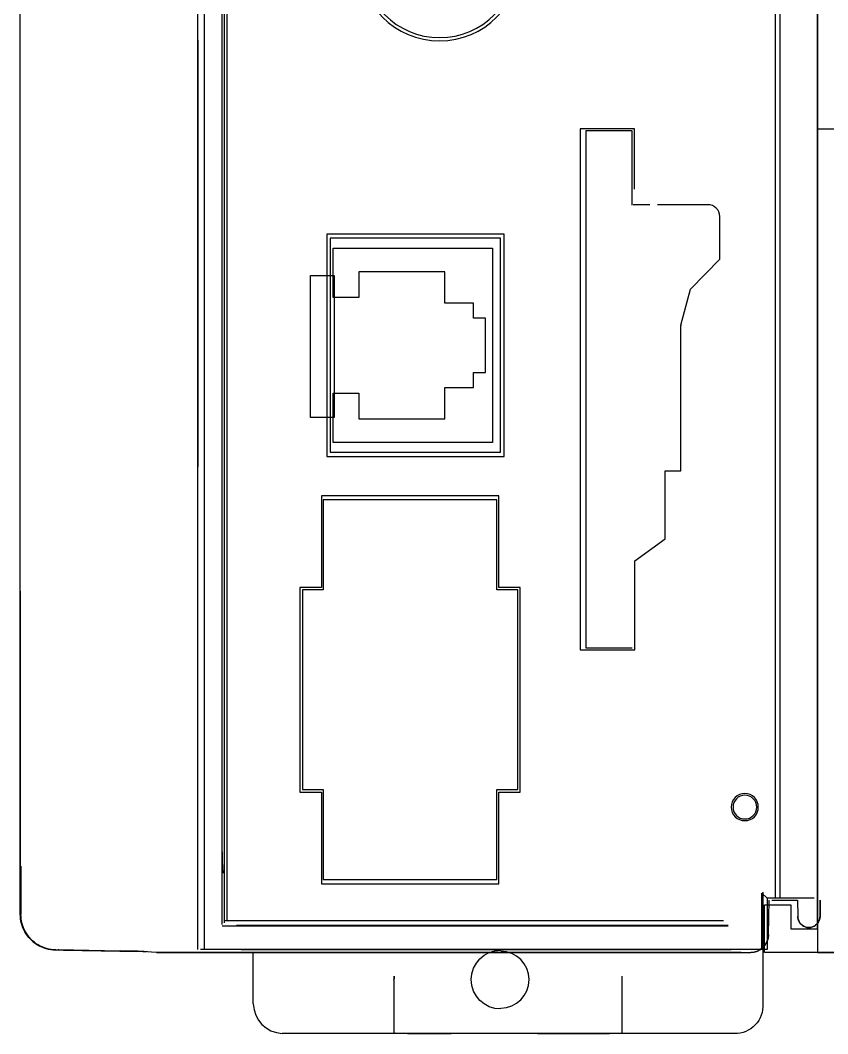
# Paper-space layout 'Sample Network Drawing - A1 Sheet' of a CAD drawing. Extents: x 49 to 806, y 22 to 564.
# Drawn here: x 708.49 to 715.3, y 218.74 to 227.29 of the extents above; entities that cross this region are included whole.
import ezdxf

# ---------------------------------------------------------------- set-up
doc = ezdxf.new("R2010")
doc.units = 0
doc.layers.add('N-EQPM', color=4, linetype='Continuous', lineweight=25)

psp = doc.layouts.new('Sample Network Drawing - A1 Sheet')

# ---------------------------------------------------------------- linework, layer by layer
at = {"layer": 'N-EQPM'}
for p, q in [((715.215, 231.222), (715.215, 219.422)), ((715.215, 231.222), (715.215, 219.422)), ((715.215, 226.922), (715.215, 231.022)), ((715.215, 226.922), (715.215, 231.022)), ((714.8565, 230.782, 27.0586), (714.8565, 219.8792, 33.1186)), ((714.895, 230.7833, 35.7086), (714.895, 219.8792, 33.1186)), ((714.8994, 220.122, 35.7586), (714.8994, 230.7833, 35.7586)), ((710.2312, 219.6883, 35.7486), (710.2312, 230.5798, 27.5697)), ((710.21, 219.7495, 35.7086), (710.21, 230.4995, 35.7086)), ((710.04, 219.447, 33.1186), (710.04, 228.8892, 35.6112)), ((710.1899, 220.3718, 35.7586), (710.1899, 228.8885, 35.7586)), ((710.1899, 220.3718, 35.7586), (710.1899, 228.8885, 35.7586)), ((710.2056, 228.8885, 35.7586), (710.2056, 219.7495, 35.7586)), ((715.215, 226.922), (715.215, 226.922)), ((715.215, 223.422), (715.215, 226.922)), ((713.2106, 226.3761, 35.7486), (713.2106, 221.9768, 35.7486)), ((713.6678, 226.3761, 35.7486), (713.2106, 226.3761, 35.7486)), ((713.2594, 226.357, 35.7086), (713.2594, 221.9921, 35.7086)), ((713.6487, 226.357, 35.7086), (713.2594, 226.357, 35.7086)), ((713.6487, 225.7316, 35.7086), (713.6487, 226.357, 35.7086)), ((713.6678, 225.8656, 35.7486), (713.6678, 226.3761, 35.7486)), ((713.7994, 225.7345, 35.7086), (713.6586, 225.7345, 35.7086)), ((714.289, 225.7345, 35.7086), (713.862, 225.7345, 35.7086)), ((714.389, 225.2752, 35.7086), (714.389, 225.6345, 35.7086)), ((712.5705, 225.4871, 35.7486), (711.0719, 225.4871, 35.7486)), ((711.0719, 225.4871, 35.7486), (711.0719, 223.6075, 35.7486)), ((712.5705, 223.6075, 35.7486), (712.5705, 225.4871, 35.7486)), ((711.1019, 225.4507, 35.7086), (711.1019, 223.6444, 35.7086)), ((712.5382, 225.4507, 35.7086), (711.1019, 225.4507, 35.7086)), ((712.5382, 223.6444, 35.7086), (712.5382, 225.4507, 35.7086)), ((711.1253, 225.3665, 35.7446), (712.4715, 225.3665, 35.7446)), ((711.1253, 224.9512, 35.7446), (711.1253, 225.3665, 35.7446)), ((712.4715, 225.3665, 35.7446), (712.4715, 223.7282, 35.7446)), ((714.1405, 225.0203, 35.7086), (714.389, 225.2752, 35.7086)), ((712.0676, 225.1671, 35.7446), (711.3437, 225.1671, 35.7446)), ((711.3437, 225.1671, 35.7446), (711.3437, 224.9512, 35.7446)), ((712.0676, 224.9029, 35.7446), (712.0676, 225.1671, 35.7446)), ((714.06, 224.7183, 35.7086), (714.1405, 225.0203, 35.7086)), ((711.3437, 224.9512, 35.7446), (711.1253, 224.9512, 35.7446)), ((712.3089, 224.9029, 35.7446), (712.0676, 224.9029, 35.7446)), ((712.3089, 224.7759, 35.7446), (712.3089, 224.9029, 35.7446)), ((712.4105, 224.7759, 35.7446), (712.3089, 224.7759, 35.7446)), ((712.4105, 224.3187, 35.7446), (712.4105, 224.7759, 35.7446)), ((714.059, 223.4875, 35.7086), (714.059, 224.7106, 35.7086)), ((712.3089, 224.1917, 35.7446), (712.3089, 224.3187, 35.7446)), ((712.3089, 224.3187, 35.7446), (712.4105, 224.3187, 35.7446)), ((712.0676, 224.1917, 35.7446), (712.3089, 224.1917, 35.7446)), ((712.0676, 223.9276, 35.7446), (712.0676, 224.1917, 35.7446)), ((711.1253, 224.1435, 35.7446), (711.3437, 224.1435, 35.7446)), ((711.1253, 223.7282, 35.7446), (711.1253, 224.1435, 35.7446)), ((711.3437, 224.1435, 35.7446), (711.3437, 223.9276, 35.7446)), ((711.3437, 223.9276, 35.7446), (712.0676, 223.9276, 35.7446)), ((712.4715, 223.7282, 35.7446), (711.1253, 223.7282, 35.7446)), ((711.0719, 223.6075, 35.7486), (712.5705, 223.6075, 35.7486)), ((711.1019, 223.6444, 35.7086), (712.5382, 223.6444, 35.7086)), ((713.929, 222.9145, 35.7086), (713.929, 223.4875, 35.7086)), ((713.929, 223.4875, 35.7086), (714.059, 223.4875, 35.7086)), ((715.215, 223.422), (715.215, 223.422)), ((715.215, 219.622), (715.215, 223.422)), ((712.5248, 223.2773, 35.7486), (711.0262, 223.2773, 35.7486)), ((711.0262, 223.2773, 35.7486), (711.0262, 222.5026, 35.7486)), ((712.5248, 222.5026, 35.7486), (712.5248, 223.2773, 35.7486)), ((712.5082, 223.2427, 35.7086), (711.0419, 223.2427, 35.7086)), ((711.0419, 223.2427, 35.7086), (711.0419, 222.4827, 35.7086)), ((712.5082, 222.4827, 35.7086), (712.5082, 223.2427, 35.7086)), ((713.6729, 222.7287, 35.7486), (713.929, 222.9145, 35.7086)), ((713.6729, 221.9768, 35.7486), (713.6729, 222.7287, 35.7486)), ((711.0262, 222.5026, 35.7486), (710.8459, 222.5026, 35.7486)), ((710.8459, 222.5026, 35.7486), (710.8459, 220.7754, 35.7486)), ((711.0419, 222.4827, 35.7086), (710.8669, 222.4827, 35.7086)), ((710.8669, 222.4827, 35.7086), (710.8669, 220.7964, 35.7086)), ((712.6832, 222.4827, 35.7086), (712.5082, 222.4827, 35.7086)), ((712.7052, 222.5026, 35.7486), (712.5248, 222.5026, 35.7486)), ((712.6832, 220.7964, 35.7086), (712.6832, 222.4827, 35.7086)), ((712.7052, 220.7754, 35.7486), (712.7052, 222.5026, 35.7486)), ((708.485, 222.472, 29.6586), (708.485, 220.1501, 29.6586)), ((713.2106, 221.9768, 35.7486), (713.6729, 221.9768, 35.7486)), ((713.2594, 221.9921, 35.7086), (713.6487, 221.9921, 35.7086)), ((710.8459, 220.7754, 35.7486), (711.0262, 220.7754, 35.7486)), ((710.8669, 220.7964, 35.7086), (711.0419, 220.7964, 35.7086)), ((711.0262, 220.7754, 35.7486), (711.0262, 220.0007, 35.7486)), ((711.0419, 220.7964, 35.7086), (711.0419, 220.0364, 35.7086)), ((712.5082, 220.7964, 35.7086), (712.6832, 220.7964, 35.7086)), ((712.5082, 220.0364, 35.7086), (712.5082, 220.7964, 35.7086)), ((712.5248, 220.7754, 35.7486), (712.7052, 220.7754, 35.7486)), ((712.5248, 220.0007, 35.7486), (712.5248, 220.7754, 35.7486)), ((710.1985, 220.0919, 35.7586), (710.1922, 220.1883, 35.7586)), ((708.488, 219.743, 29.9733), (708.488, 220.1499, 29.9733)), ((708.4894, 220.1497, 30.0352), (708.4894, 219.7429, 30.0352)), ((711.0262, 220.0007, 35.7486), (712.5248, 220.0007, 35.7486)), ((711.0419, 220.0364, 35.7086), (712.5082, 220.0364, 35.7086)), ((714.7443, 219.447, 35.6112), (714.7443, 219.9227, 35.6112)), ((708.485, 219.743, 29.4345), (708.485, 219.743, 29.3728)), ((708.485, 219.743, 28.8345), (708.485, 219.743, 28.7728)), ((708.485, 219.743, 28.2345), (708.485, 219.743, 28.1436)), ((714.765, 219.822), (714.99, 219.822)), ((714.765, 219.822), (714.765, 219.822)), ((714.765, 219.822), (714.99, 219.822)), ((714.765, 219.422), (714.765, 219.822)), ((714.765, 219.822), (714.765, 219.822)), ((714.765, 219.422), (714.765, 219.822)), ((714.765, 219.822), (714.99, 219.822)), ((714.765, 219.422), (714.765, 219.822)), ((714.99, 219.822), (714.99, 219.822)), ((714.99, 219.822), (714.99, 219.622)), ((714.99, 219.822), (714.99, 219.822)), ((714.99, 219.822), (714.99, 219.622)), ((714.99, 219.822), (714.99, 219.622)), ((714.4197, 219.6883, 35.7486), (710.205, 219.6883, 27.5186)), ((715.0464, 219.7247, 27.0586), (715.0464, 219.7247, 33.1086)), ((715.235, 219.7263, 33.1086), (715.235, 219.7263, 27.1586)), ((710.1889, 219.6451, 27.0586), (714.46, 219.6451, 35.7586)), ((714.46, 219.6495, 35.7086), (710.31, 219.6495, 35.7086)), ((714.7999, 219.5694, 33.1086), (714.7999, 219.5694, 27.5186)), ((714.99, 219.622), (714.99, 219.622)), ((714.99, 219.622), (715.215, 219.622)), ((714.99, 219.622), (714.99, 219.622)), ((714.99, 219.622), (715.215, 219.622)), ((714.99, 219.622), (715.215, 219.622)), ((715.215, 219.622), (715.215, 219.622)), ((715.215, 219.622), (715.215, 219.422)), ((715.215, 219.622), (715.215, 219.622)), ((715.215, 219.622), (715.215, 219.422)), ((708.7798, 219.4431, 29.4391), (708.7798, 219.4431, 29.3681)), ((708.7798, 219.4431, 28.8391), (708.7798, 219.4431, 28.7681)), ((708.7798, 219.4431, 28.2391), (708.7798, 219.4431, 28.1436)), ((710.452, 218.987, 27.5086), (710.452, 219.422, 27.0586)), ((713.53, 219.422, 27.7636), (712.9283, 219.422, 27.7636)), ((714.765, 219.422), (714.765, 219.422)), ((715.865, 219.422), (714.765, 219.422)), ((714.765, 219.422), (714.765, 219.422)), ((715.215, 219.422), (714.765, 219.422)), ((715.215, 219.422), (714.765, 219.422)), ((715.215, 219.422), (721.765, 219.422)), ((715.215, 219.422), (715.215, 219.422)), ((715.215, 219.422), (715.215, 219.422)), ((715.215, 219.422), (721.765, 219.422)), ((711.642, 218.7425, 27.5086), (711.642, 219.222, 27.5086)), ((713.562, 219.222, 27.5086), (713.562, 218.739, 27.5086)), ((711.7522, 218.737, 27.5186), (712.1207, 218.737, 27.5186)), ((712.8493, 218.737, 27.5186), (713.4578, 218.737, 27.5186))]:
    psp.add_line(p, q, dxfattribs=at)
at = {"layer": 'N-EQPM', "extrusion": (-0.087156, 0, -0.996195)}
for p, q in [((708.485, 223.4405, 27.0761), (708.485, 228.872, 27.0761)), ((708.485, 220.0975, 27.0761), (708.485, 223.4405, 27.0761))]:
    psp.add_line(p, q, dxfattribs=at)
at = {"layer": 'N-EQPM', "extrusion": (-1, 0, 0)}
for p, q in [((708.485, 223.4405, 27.0761), (708.485, 228.872, 27.0761)), ((708.485, 220.0975, 27.0761), (708.485, 223.4405, 27.0761)), ((708.485, 222.472, 29.6586), (708.485, 220.1501, 29.6586)), ((708.485, 220.1501, 29.6586), (708.485, 220.1501, 29.4345)), ((708.485, 220.1501, 29.4345), (708.485, 219.743, 29.4345)), ((708.485, 219.743, 29.3728), (708.485, 220.1501, 29.3728)), ((708.485, 220.1501, 29.3728), (708.485, 220.1501, 28.8345)), ((708.485, 220.1501, 28.8345), (708.485, 219.743, 28.8345)), ((708.485, 219.743, 28.7728), (708.485, 220.1501, 28.7728)), ((708.485, 220.1501, 28.2345), (708.485, 219.743, 28.2345)), ((708.485, 220.1501, 28.7728), (708.485, 220.1501, 28.2345)), ((708.485, 219.743, 29.4345), (708.485, 219.743, 29.3728)), ((708.485, 219.743, 28.8345), (708.485, 219.743, 28.7728)), ((708.485, 219.743, 28.2345), (708.485, 219.743, 28.1436))]:
    psp.add_line(p, q, dxfattribs=at)
at = {"layer": 'N-EQPM', "extrusion": (-0.017452, 0, 0.999848)}
psp.add_line((709.985, 219.447, 33.1186), (709.985, 228.872, 35.7586), dxfattribs=at)
at = {"layer": 'N-EQPM', "extrusion": (1, 0, 0)}
for p, q in [((715.215, 227.222, 34.3886), (715.215, 221.892, 34.3886)), ((715.215, 221.692, 28.0151), (715.215, 227.222, 28.0151)), ((715.215, 223.4521, 27.6186), (715.215, 227.1919, 27.6186)), ((715.215, 219.862, 27.1586), (715.215, 223.333, 27.1586)), ((715.215, 219.862, 33.1086), (715.215, 221.0432, 33.1086)), ((715.235, 219.7263, 33.1086), (715.235, 219.862, 33.1086)), ((715.235, 219.862, 27.1586), (715.235, 219.7263, 27.1586)), ((715.235, 219.7263, 33.1086), (715.235, 219.7263, 27.1586))]:
    psp.add_line(p, q, dxfattribs=at)
at = {"layer": 'N-EQPM', "extrusion": (0.819232, 0, -0.573462)}
for p, q in [((715.215, 223.4521, 27.6186), (715.215, 227.1919, 27.6186)), ((715.215, 219.862, 27.1586), (715.215, 223.333, 27.1586))]:
    psp.add_line(p, q, dxfattribs=at)
at = {"layer": 'N-EQPM', "extrusion": (0.017452, 0, -0.999848)}
for p, q in [((709.985, 227.1227, 27.5643), (709.985, 223.5213, 27.5643)), ((709.985, 222.922, 27.0813), (709.985, 223.222, 27.0813))]:
    psp.add_line(p, q, dxfattribs=at)
at = {"layer": 'N-EQPM', "extrusion": (0, 0, -1)}
for p, q in [((710.935, 225.1374, 27.5186), (711.135, 225.1374, 27.5186)), ((710.935, 223.9374, 27.5186), (710.935, 225.1374, 27.5186)), ((711.135, 225.1374, 27.5186), (711.135, 223.9374, 27.5186)), ((711.135, 223.9374, 27.5186), (710.935, 223.9374, 27.5186)), ((710.1889, 219.6559, 27.0586), (710.1889, 220.9081, 27.0586)), ((710.205, 220.892, 27.5186), (710.205, 219.672, 27.5186)), ((714.7999, 219.5694, 27.5186), (714.805, 219.862, 27.5186)), ((714.8291, 219.862, 27.0586), (715.044, 219.862, 27.0586)), ((715.044, 219.862, 27.0586), (715.0464, 219.7247, 27.0586)), ((710.3809, 219.422, 27.0586), (709.635, 219.422, 27.0586)), ((711.68, 219.422, 27.5186), (710.405, 219.422, 27.5186)), ((713.53, 219.422, 27.5186), (714.6499, 219.422, 27.5186)), ((714.5125, 218.737, 27.1086), (711.6556, 218.7364, 27.0754))]:
    psp.add_line(p, q, dxfattribs=at)
at = {"layer": 'N-EQPM', "extrusion": (0.999848, 0, 0.017452)}
for p, q in [((714.7443, 219.447, 35.6112), (714.7443, 219.9227, 35.6112)), ((714.7443, 219.9227, 35.6112), (714.7879, 219.8792, 33.1186)), ((714.7879, 219.8792, 33.1186), (714.7879, 219.447, 33.1186)), ((714.7879, 219.447, 33.1186), (714.7443, 219.447, 35.6112))]:
    psp.add_line(p, q, dxfattribs=at)
at = {"layer": 'N-EQPM', "extrusion": (0, -0.999848, 0.017452)}
for p, q in [((714.7443, 219.9227, 35.6112), (714.7879, 219.8792, 33.1186)), ((715.185, 219.8792, 33.1186), (714.7879, 219.8792, 33.1186)), ((711.655, 218.737, 27.1086), (710.695, 218.737, 27.1086)), ((711.648, 218.744, 27.5086), (711.655, 218.737, 27.1086))]:
    psp.add_line(p, q, dxfattribs=at)
at = {"layer": 'N-EQPM', "extrusion": (0.999657, 0, 0.026177)}
psp.add_line((714.752, 219.9304, 27.5086), (714.752, 218.987, 27.5086), dxfattribs=at)
at = {"layer": 'N-EQPM', "extrusion": (-0.017452, -0.999848, 0)}
for p, q in [((708.7798, 219.4431, 28.2391), (708.7798, 219.4431, 28.1436)), ((708.7798, 219.4431, 28.2391), (709.3261, 219.4335, 28.2486)), ((709.3261, 219.4335, 28.7586), (708.7798, 219.4431, 28.7681)), ((708.7798, 219.4431, 28.8391), (708.7798, 219.4431, 28.7681)), ((708.7798, 219.4431, 28.8391), (709.3261, 219.4335, 28.8486)), ((709.3261, 219.4335, 29.3586), (708.7798, 219.4431, 29.3681)), ((708.7798, 219.4431, 29.4391), (708.7798, 219.4431, 29.3681)), ((708.7798, 219.4431, 29.4391), (709.3261, 219.4335, 29.4486)), ((709.3261, 219.4335, 29.9586), (708.7828, 219.443, 29.9681)), ((708.7843, 219.443, 30.0392), (709.3261, 219.4335, 30.0486)), ((709.3261, 219.4335, 30.5586), (708.8056, 219.4426, 30.5677)), ((708.8098, 219.4425, 30.6396), (709.3261, 219.4335, 30.6486)), ((708.8508, 219.4418, 31.1669), (709.3261, 219.4335, 31.1586)), ((708.8579, 219.4417, 31.2404), (709.3261, 219.4335, 31.2486)), ((709.3261, 219.4335, 31.7586), (708.9187, 219.4406, 31.7657)), ((708.9289, 219.4404, 31.8417), (709.3261, 219.4335, 31.8486)), ((709.3261, 219.4335, 32.3586), (709.0094, 219.439, 32.3641)), ((709.0231, 219.4388, 32.4433), (709.3261, 219.4335, 32.4486)), ((709.4145, 219.432, 31.9386), (709.4145, 219.432, 32.2686)), ((709.4145, 219.432, 32.5386), (709.4145, 219.432, 32.8686)), ((709.4145, 219.432, 31.3386), (709.4145, 219.432, 31.6686)), ((709.4145, 219.432, 28.3386), (709.4145, 219.432, 28.6686)), ((709.4145, 219.432, 30.7386), (709.4145, 219.432, 31.0686)), ((709.4145, 219.432, 28.9386), (709.4145, 219.432, 29.2686)), ((709.4145, 219.432, 30.1386), (709.4145, 219.432, 30.4686)), ((709.4145, 219.432, 29.5386), (709.4145, 219.432, 29.8686)), ((709.5338, 219.4299, 32.9586), (709.5512, 219.4296, 32.9586)), ((709.5512, 219.4296, 32.9586), (709.5512, 219.4296, 28.1608))]:
    psp.add_line(p, q, dxfattribs=at)
at = {"layer": 'N-EQPM', "extrusion": (0, -1, 0)}
for p, q in [((709.635, 219.422, 33.1086), (714.6499, 219.422, 33.1086)), ((709.635, 219.422, 27.0586), (709.635, 219.422, 33.1086)), ((710.3809, 219.422, 27.0586), (709.635, 219.422, 27.0586)), ((714.7879, 219.447, 33.1186), (710.005, 219.447, 33.1186)), ((714.5944, 219.447, 35.7586), (710.1985, 219.447, 35.7586)), ((714.5684, 219.422, 32.9217), (710.2416, 219.422, 32.9217)), ((714.5684, 219.422, 32.6455), (710.2416, 219.422, 32.6455)), ((714.5684, 219.422, 30.1017), (710.2716, 219.422, 30.1017)), ((710.2716, 219.422, 29.6055), (712.34, 219.422, 29.6055)), ((712.3158, 219.422, 29.5017), (710.2716, 219.422, 29.5017)), ((710.2716, 219.422, 29.0055), (712.2237, 219.422, 29.0055)), ((712.2068, 219.422, 28.9017), (710.2716, 219.422, 28.9017)), ((710.2716, 219.422, 28.4055), (712.1316, 219.422, 28.4055)), ((712.1166, 219.422, 28.3017), (710.2716, 219.422, 28.3017)), ((710.2716, 219.422, 27.8055), (712.0474, 219.422, 27.8055)), ((710.2716, 219.422, 32.0055), (714.5684, 219.422, 32.0055)), ((714.5684, 219.422, 32.5017), (710.2716, 219.422, 32.5017)), ((710.2716, 219.422, 31.4055), (714.5684, 219.422, 31.4055)), ((714.5684, 219.422, 31.9017), (710.2716, 219.422, 31.9017)), ((710.2716, 219.422, 30.8055), (714.5684, 219.422, 30.8055)), ((714.5684, 219.422, 31.3017), (710.2716, 219.422, 31.3017)), ((710.2716, 219.422, 30.2055), (714.5684, 219.422, 30.2055)), ((714.5684, 219.422, 30.7017), (710.2716, 219.422, 30.7017)), ((710.35, 219.447, 33.9311), (714.485, 219.447, 33.9311)), ((714.485, 219.447, 34.3961), (710.35, 219.447, 34.3961)), ((710.35, 219.447, 34.5311), (714.485, 219.447, 34.5311)), ((714.485, 219.447, 34.9961), (710.35, 219.447, 34.9961)), ((714.485, 219.447, 33.7961), (710.375, 219.447, 33.7961)), ((710.375, 219.447, 33.3311), (714.485, 219.447, 33.3311)), ((711.68, 219.422, 27.5186), (710.405, 219.422, 27.5186)), ((712.6301, 219.422, 29.6055), (714.5684, 219.422, 29.6055)), ((714.5684, 219.422, 29.5017), (712.6542, 219.422, 29.5017)), ((712.7463, 219.422, 29.0055), (714.5684, 219.422, 29.0055)), ((714.5684, 219.422, 28.9017), (712.7632, 219.422, 28.9017)), ((712.8384, 219.422, 28.4055), (714.5684, 219.422, 28.4055)), ((714.5684, 219.422, 28.3017), (712.8534, 219.422, 28.3017)), ((712.9226, 219.422, 27.8055), (714.5684, 219.422, 27.8055)), ((713.53, 219.422, 27.7636), (712.9283, 219.422, 27.7636)), ((713.53, 219.422, 27.5186), (714.6499, 219.422, 27.5186)), ((714.7879, 219.447, 33.1186), (714.7443, 219.447, 35.6112)), ((711.7522, 218.737, 27.5186), (712.1207, 218.737, 27.5186)), ((711.7522, 218.737, 27.0586), (711.7522, 218.737, 27.5186)), ((711.7522, 218.737, 27.0586), (712.1207, 218.737, 27.0586)), ((712.1207, 218.737, 27.5186), (712.1207, 218.737, 27.0586)), ((712.8493, 218.737, 27.0586), (713.4578, 218.737, 27.0586)), ((712.8493, 218.737, 27.0586), (712.8493, 218.737, 27.5186)), ((712.8493, 218.737, 27.5186), (713.4578, 218.737, 27.5186))]:
    psp.add_line(p, q, dxfattribs=at)
at = {"layer": 'N-EQPM'}
psp.add_lwpolyline([(721.765, 226.372), (715.215, 226.372)], dxfattribs=at)
at = {"layer": 'N-EQPM', "extrusion": (1, 0, 0)}
psp.add_arc((225.322, 0, 715.215), 35.53, 82.7823, 97.2177, dxfattribs=at)
psp.add_arc((225.322, 0, 715.215), 35.53, 82.7823, 97.2177, dxfattribs=at)
at = {"layer": 'N-EQPM'}
for centre, radius, start, end in [((712.0244, 227.7985, 35.7486), 0.6807, 180, 0), ((712.024, 227.7985, 35.7086), 0.6531, 180, 0), ((714.289, 225.6345, 35.7086), 0.1, 0, 90), ((714.3765, 225.7132, 35.7486), 0.0762, 0, 0), ((714.0691, 223.3298, 35.7486), 0.0762, 180, 180), ((714.6, 220.6484, 35.7486), 0.1143, 0, 180), ((714.601, 220.6485, 35.7086), 0.1, 0, 180), ((714.6, 220.6484, 35.7486), 0.1143, 180, 0), ((714.601, 220.6485, 35.7086), 0.1, 180, 0), ((708.785, 219.743, 28.1436), 0.3, 180, 268.99997), ((715.1407, 219.7263, 33.1086), 0.0943, 181, 194.93693), ((715.1407, 219.7263, 33.1086), 0.0943, 345.06307, 0), ((714.6499, 219.572, 33.1086), 0.15, 270, 359), ((712.54, 219.192, 27.5186), 0.24, 270, 90), ((710.7074, 218.9921, 26.7086), 0.2554, 181.1468, 267.23048), ((711.7522, 218.787, 27.5186), 0.05, 270, 270), ((712.8493, 218.787, 27.5186), 0.05, 270, 270)]:
    psp.add_arc(centre, radius, start, end, dxfattribs=at)
at = {"layer": 'N-EQPM', "extrusion": (-1, 0, 0)}
psp.add_arc((-218.3978, 27.1042, -708.485), 1.7, 142.30933, 180.94688, dxfattribs=at)
at = {"layer": 'N-EQPM', "extrusion": (0, 0, -1)}
for centre, radius, start, end in [((-715.1407, 219.7263, -27.0586), 0.0943, 345.06307, 359), ((-715.1407, 219.7263, -27.0586), 0.0943, 345.06307, 359), ((-714.6499, 219.572, -27.5186), 0.15, 181, 270), ((-714.6499, 219.572, -27.5186), 0.15, 181, 270), ((-712.54, 219.192, -27.0586), 0.248, 270, 90), ((-714.5196, 218.97, -27.9086), 0.2331, 175.81714, 271.73132), ((-712.1207, 218.787, -27.0586), 0.05, 270, 270)]:
    psp.add_arc(centre, radius, start, end, dxfattribs=at)
at = {"layer": 'N-EQPM', "extrusion": (0, -1, 0)}
psp.add_arc((714.5944, 35.6086, -219.447), 0.15, 1, 90, dxfattribs=at)
psp.add_arc((714.5944, 35.6086, -219.447), 0.15, 1, 90, dxfattribs=at)
at = {"layer": 'N-EQPM', "extrusion": (1, 0, 0)}
for centre, major_axis, start_param, end_param in [((709.985, 227.2727, 27.3586), (0, 0.1061, 0.1061), 2.356347, 3.926839), ((709.985, 223.3713, 27.3586), (0, 0.1061, -0.1061), -0.785246, 0.785246)]:
    psp.add_ellipse(centre, major_axis=major_axis, ratio=0.999695, start_param=start_param, end_param=end_param, dxfattribs=at)
at = {"layer": 'N-EQPM'}
psp.add_ellipse((713.659, 225.6825, 35.7086), major_axis=(-0.0006, 0.052), ratio=0.576654, start_param=-0.330841, end_param=-0.007105, dxfattribs=at)
at = {"layer": 'N-EQPM', "extrusion": (0, -0.819232, -0.573462)}
psp.add_ellipse((715.1407, 219.7263, 27.0239), major_axis=(0, -0.0943, 0.1347), ratio=0.573462, start_param=-0.785398, end_param=1.310098, dxfattribs=at)
at = {"layer": 'N-EQPM', "extrusion": (0, -0.819232, 0.573462)}
psp.add_ellipse((715.1407, 219.7263, 33.1433), major_axis=(0, -0.0943, -0.1347), ratio=0.573462, start_param=-1.310098, end_param=1.310098, dxfattribs=at)
at = {"layer": 'N-EQPM', "extrusion": (0.819232, 0, -0.573462)}
psp.add_ellipse((715.1407, 219.7263, 27.0239), major_axis=(-0.0943, 0, -0.1347), ratio=0.573462, start_param=3.141593, end_param=3.926991, dxfattribs=at)
at = {"layer": 'N-EQPM', "extrusion": (0, 0, -1)}
psp.add_ellipse((711.542, 219.222, 27.5086), major_axis=(-0.0832, -0.0555), ratio=0.999505, start_param=3.729308, end_param=4.124217, dxfattribs=at)
at = {"layer": 'N-EQPM'}
for points, knots in [([(714.059, 224.7145, 35.7086), (714.0589, 224.7139, 35.7086), (714.0592, 224.7125, 35.7086), (714.059, 224.7112, 35.7086), (714.059, 224.7106, 35.7086)], [0, 0, 0, 0, 0.00077876, 0.001548337, 0.001548337, 0.001548337, 0.001548337]), ([(714.06, 224.7183, 35.7086), (714.0599, 224.7177, 35.7086), (714.0597, 224.7164, 35.7086), (714.0591, 224.7152, 35.7086), (714.059, 224.7145, 35.7086)], [0, 0, 0, 0, 0.000772147, 0.001548348, 0.001548348, 0.001548348, 0.001548348]), ([(710.1922, 220.1883, 35.7586), (710.1921, 220.1898, 35.7586), (710.192, 220.1932, 35.7586), (710.1918, 220.1986, 35.7586), (710.1916, 220.2047, 35.7586), (710.1914, 220.2113, 35.7586), (710.1912, 220.2184, 35.7586), (710.1911, 220.2255, 35.7586), (710.1909, 220.2326, 35.7586), (710.1908, 220.2398, 35.7586), (710.1907, 220.2472, 35.7586), (710.1906, 220.2553, 35.7586), (710.1905, 220.264, 35.7586), (710.1904, 220.2734, 35.7586), (710.1903, 220.2837, 35.7586), (710.1902, 220.295, 35.7586), (710.1901, 220.3074, 35.7586), (710.1901, 220.3211, 35.7586), (710.19, 220.3364, 35.7586), (710.19, 220.3534, 35.7586), (710.1899, 220.3654, 35.7586), (710.1899, 220.3718, 35.7586)], [0, 0, 0, 0, 0.00176866, 0.00399413, 0.00632058, 0.00898192, 0.0118436, 0.01468189, 0.01744171, 0.02021304, 0.02312162, 0.02626697, 0.02968851, 0.03340474, 0.03743685, 0.0418422, 0.04669568, 0.05207465, 0.05806013, 0.06474098, 0.07222877, 0.07222877, 0.07222877, 0.07222877]), ([(708.485, 220.1501, 29.6586), (708.485, 220.1501, 29.6848), (708.4851, 220.1501, 29.7373), (708.4857, 220.1501, 29.8159), (708.4867, 220.15, 29.8946), (708.4875, 220.1499, 29.9471), (708.488, 220.1499, 29.9733)], [0, 0, 0, 0, 0.0309644, 0.0619353, 0.0929125, 0.1238965, 0.1238965, 0.1238965, 0.1238965]), ([(708.7798, 219.4431, 29.3681), (708.754, 219.4435, 29.3685), (708.7022, 219.4511, 29.3693), (708.6303, 219.4821, 29.3705), (708.5686, 219.5304, 29.3714), (708.5214, 219.5929, 29.3722), (708.4917, 219.6653, 29.3727), (708.485, 219.7172, 29.3728), (708.485, 219.743, 29.3728)], [0, 0, 0, 0, 0.0304861, 0.0609834, 0.0914907, 0.1219958, 0.1524871, 0.1829649, 0.1829649, 0.1829649, 0.1829649]), ([(708.7798, 219.4431, 29.4391), (708.754, 219.4435, 29.4387), (708.7022, 219.4511, 29.4379), (708.6303, 219.4821, 29.4367), (708.5686, 219.5304, 29.4358), (708.5214, 219.5929, 29.435), (708.4917, 219.6653, 29.4346), (708.485, 219.7172, 29.4345), (708.485, 219.743, 29.4345)], [0, 0, 0, 0, 0.0304873, 0.0609837, 0.0914906, 0.1219954, 0.1524859, 0.1829649, 0.1829649, 0.1829649, 0.1829649]), ([(708.7798, 219.4431, 28.7681), (708.754, 219.4435, 28.7685), (708.7022, 219.4511, 28.7693), (708.6303, 219.4821, 28.7705), (708.5686, 219.5304, 28.7714), (708.5214, 219.5929, 28.7722), (708.4917, 219.6653, 28.7727), (708.485, 219.7172, 28.7728), (708.485, 219.743, 28.7728)], [0, 0, 0, 0, 0.0304861, 0.0609834, 0.0914907, 0.1219958, 0.1524871, 0.1829649, 0.1829649, 0.1829649, 0.1829649]), ([(708.7798, 219.4431, 28.8391), (708.754, 219.4435, 28.8387), (708.7022, 219.4511, 28.8379), (708.6303, 219.4821, 28.8367), (708.5686, 219.5304, 28.8358), (708.5214, 219.5929, 28.835), (708.4917, 219.6653, 28.8346), (708.485, 219.7172, 28.8345), (708.485, 219.743, 28.8345)], [0, 0, 0, 0, 0.0304873, 0.0609837, 0.0914906, 0.1219954, 0.1524859, 0.1829649, 0.1829649, 0.1829649, 0.1829649]), ([(708.7798, 219.4431, 28.2391), (708.754, 219.4435, 28.2387), (708.7022, 219.4511, 28.2379), (708.6303, 219.4821, 28.2367), (708.5686, 219.5304, 28.2358), (708.5214, 219.5929, 28.235), (708.4917, 219.6653, 28.2346), (708.485, 219.7172, 28.2345), (708.485, 219.743, 28.2345)], [0, 0, 0, 0, 0.0304873, 0.0609837, 0.0914906, 0.1219954, 0.1524859, 0.1829649, 0.1829649, 0.1829649, 0.1829649]), ([(708.488, 219.743, 29.9733), (708.488, 219.7171, 29.9733), (708.4948, 219.6653, 29.9732), (708.5244, 219.5928, 29.9726), (708.5717, 219.5303, 29.9718), (708.6333, 219.482, 29.9707), (708.7052, 219.4511, 29.9694), (708.757, 219.4435, 29.9685), (708.7828, 219.443, 29.9681)], [0, 0, 0, 0, 0.0304814, 0.0609731, 0.0914772, 0.1219812, 0.152473, 0.1829544, 0.1829544, 0.1829544, 0.1829544]), ([(708.7843, 219.443, 30.0392), (708.7584, 219.4434, 30.0388), (708.7066, 219.4511, 30.0381), (708.6346, 219.4821, 30.0372), (708.5729, 219.5304, 30.0363), (708.5257, 219.5929, 30.0357), (708.4961, 219.6653, 30.0353), (708.4894, 219.7172, 30.0352), (708.4894, 219.7429, 30.0352)], [0, 0, 0, 0, 0.0305622, 0.061104, 0.091612, 0.1221046, 0.1525681, 0.1830164, 0.1830164, 0.1830164, 0.1830164]), ([(708.7798, 219.4431, 28.1436), (708.8655, 219.4416, 28.1455), (709.0369, 219.4386, 28.1494), (709.2941, 219.4341, 28.1551), (709.4655, 219.4311, 28.1589), (709.5512, 219.4296, 28.1608)], [0, 0, 0, 0, 0.1012838, 0.2025674, 0.303851, 0.303851, 0.303851, 0.303851]), ([(708.7843, 219.443, 30.0392), (708.784, 219.443, 30.0273), (708.7835, 219.443, 30.0036), (708.783, 219.443, 29.9799), (708.7828, 219.443, 29.9681)], [0, 0, 0, 0, 0.01399629, 0.02799382, 0.02799382, 0.02799382, 0.02799382]), ([(708.7843, 219.443, 30.0392), (708.784, 219.443, 30.0273), (708.7835, 219.443, 30.0036), (708.783, 219.443, 29.9799), (708.7828, 219.443, 29.9681)], [0, 0, 0, 0, 0.01399629, 0.02799382, 0.02799382, 0.02799382, 0.02799382]), ([(708.8098, 219.4425, 30.6396), (708.8091, 219.4425, 30.6276), (708.8076, 219.4426, 30.6036), (708.8063, 219.4426, 30.5797), (708.8056, 219.4426, 30.5677)], [0, 0, 0, 0, 0.01418379, 0.02836867, 0.02836867, 0.02836867, 0.02836867]), ([(708.8098, 219.4425, 30.6396), (708.8091, 219.4425, 30.6276), (708.8076, 219.4426, 30.6036), (708.8063, 219.4426, 30.5797), (708.8056, 219.4426, 30.5677)], [0, 0, 0, 0, 0.01418379, 0.02836867, 0.02836867, 0.02836867, 0.02836867]), ([(708.8579, 219.4417, 31.2404), (708.8567, 219.4417, 31.2282), (708.8543, 219.4418, 31.2037), (708.852, 219.4418, 31.1791), (708.8508, 219.4418, 31.1669)], [0, 0, 0, 0, 0.01454754, 0.02909611, 0.02909611, 0.02909611, 0.02909611]), ([(708.8579, 219.4417, 31.2404), (708.8567, 219.4417, 31.2282), (708.8543, 219.4418, 31.2037), (708.852, 219.4418, 31.1791), (708.8508, 219.4418, 31.1669)], [0, 0, 0, 0, 0.01454754, 0.02909611, 0.02909611, 0.02909611, 0.02909611]), ([(708.9289, 219.4404, 31.8417), (708.9272, 219.4405, 31.829), (708.9237, 219.4405, 31.8037), (708.9203, 219.4406, 31.7784), (708.9187, 219.4406, 31.7657)], [0, 0, 0, 0, 0.01509245, 0.0301855, 0.0301855, 0.0301855, 0.0301855]), ([(708.9289, 219.4404, 31.8417), (708.9272, 219.4405, 31.829), (708.9237, 219.4405, 31.8037), (708.9203, 219.4406, 31.7784), (708.9187, 219.4406, 31.7657)], [0, 0, 0, 0, 0.01509245, 0.0301855, 0.0301855, 0.0301855, 0.0301855]), ([(709.0231, 219.4388, 32.4433), (709.0208, 219.4388, 32.4301), (709.0162, 219.4389, 32.4037), (709.0116, 219.439, 32.3773), (709.0094, 219.439, 32.3641)], [0, 0, 0, 0, 0.01582626, 0.03165167, 0.03165167, 0.03165167, 0.03165167]), ([(709.0231, 219.4388, 32.4433), (709.0208, 219.4388, 32.4301), (709.0162, 219.4389, 32.4037), (709.0116, 219.439, 32.3773), (709.0094, 219.439, 32.3641)], [0, 0, 0, 0, 0.01582626, 0.03165167, 0.03165167, 0.03165167, 0.03165167]), ([(709.3243, 219.4371, 32.9628), (709.3315, 219.4365, 32.9625), (709.3462, 219.4351, 32.9598), (709.3668, 219.4333, 32.9505), (709.3789, 219.4326, 32.9411), (709.3844, 219.4325, 32.9358)], [0, 0, 0, 0, 0.00858256, 0.01744656, 0.02653363, 0.02653363, 0.02653363, 0.02653363]), ([(709.4145, 219.432, 32.2686), (709.4145, 219.432, 32.2779), (709.4116, 219.432, 32.2966), (709.3989, 219.4322, 32.3218), (709.379, 219.4326, 32.342), (709.354, 219.433, 32.3552), (709.3353, 219.4334, 32.3584), (709.3261, 219.4335, 32.3586)], [0, 0, 0, 0, 0.0109615, 0.02192703, 0.03289195, 0.04385935, 0.05482276, 0.05482276, 0.05482276, 0.05482276]), ([(709.3261, 219.4335, 32.4486), (709.3353, 219.4334, 32.4488), (709.354, 219.433, 32.452), (709.379, 219.4326, 32.4652), (709.3989, 219.4322, 32.4854), (709.4116, 219.432, 32.5106), (709.4145, 219.432, 32.5293), (709.4145, 219.432, 32.5386)], [0, 0, 0, 0, 0.01096508, 0.02193278, 0.03289771, 0.04386294, 0.05482276, 0.05482276, 0.05482276, 0.05482276]), ([(709.3261, 219.4335, 31.8486), (709.3353, 219.4334, 31.8488), (709.354, 219.433, 31.852), (709.379, 219.4326, 31.8652), (709.3989, 219.4322, 31.8854), (709.4116, 219.432, 31.9106), (709.4145, 219.432, 31.9293), (709.4145, 219.432, 31.9386)], [0, 0, 0, 0, 0.01096508, 0.02193278, 0.03289771, 0.04386294, 0.05482276, 0.05482276, 0.05482276, 0.05482276]), ([(709.4145, 219.432, 31.6686), (709.4145, 219.432, 31.6779), (709.4116, 219.432, 31.6966), (709.3989, 219.4322, 31.7218), (709.379, 219.4326, 31.742), (709.354, 219.433, 31.7552), (709.3353, 219.4334, 31.7584), (709.3261, 219.4335, 31.7586)], [0, 0, 0, 0, 0.0109615, 0.02192703, 0.03289195, 0.04385935, 0.05482276, 0.05482276, 0.05482276, 0.05482276]), ([(709.3261, 219.4335, 31.2486), (709.3353, 219.4334, 31.2488), (709.354, 219.433, 31.252), (709.379, 219.4326, 31.2652), (709.3989, 219.4322, 31.2854), (709.4116, 219.432, 31.3106), (709.4145, 219.432, 31.3293), (709.4145, 219.432, 31.3386)], [0, 0, 0, 0, 0.01096508, 0.02193278, 0.03289771, 0.04386294, 0.05482276, 0.05482276, 0.05482276, 0.05482276]), ([(709.3261, 219.4335, 28.2486), (709.3353, 219.4334, 28.2488), (709.354, 219.433, 28.252), (709.379, 219.4326, 28.2652), (709.3989, 219.4322, 28.2854), (709.4116, 219.432, 28.3106), (709.4145, 219.432, 28.3293), (709.4145, 219.432, 28.3386)], [0, 0, 0, 0, 0.01096508, 0.02193278, 0.03289771, 0.04386294, 0.05482276, 0.05482276, 0.05482276, 0.05482276]), ([(709.4145, 219.432, 28.6686), (709.4145, 219.432, 28.6779), (709.4116, 219.432, 28.6966), (709.3989, 219.4322, 28.7218), (709.379, 219.4326, 28.742), (709.354, 219.433, 28.7552), (709.3353, 219.4334, 28.7584), (709.3261, 219.4335, 28.7586)], [0, 0, 0, 0, 0.0109615, 0.02192703, 0.03289195, 0.04385935, 0.05482276, 0.05482276, 0.05482276, 0.05482276]), ([(709.4145, 219.432, 31.0686), (709.4145, 219.432, 31.0779), (709.4116, 219.432, 31.0966), (709.3989, 219.4322, 31.1218), (709.379, 219.4326, 31.142), (709.354, 219.433, 31.1552), (709.3353, 219.4334, 31.1584), (709.3261, 219.4335, 31.1586)], [0, 0, 0, 0, 0.0109615, 0.02192703, 0.03289195, 0.04385935, 0.05482276, 0.05482276, 0.05482276, 0.05482276]), ([(709.3261, 219.4335, 30.6486), (709.3353, 219.4334, 30.6488), (709.354, 219.433, 30.652), (709.379, 219.4326, 30.6652), (709.3989, 219.4322, 30.6854), (709.4116, 219.432, 30.7106), (709.4145, 219.432, 30.7293), (709.4145, 219.432, 30.7386)], [0, 0, 0, 0, 0.01096508, 0.02193278, 0.03289771, 0.04386294, 0.05482276, 0.05482276, 0.05482276, 0.05482276]), ([(709.3261, 219.4335, 28.8486), (709.3353, 219.4334, 28.8488), (709.354, 219.433, 28.852), (709.379, 219.4326, 28.8652), (709.3989, 219.4322, 28.8854), (709.4116, 219.432, 28.9106), (709.4145, 219.432, 28.9293), (709.4145, 219.432, 28.9386)], [0, 0, 0, 0, 0.01096508, 0.02193278, 0.03289771, 0.04386294, 0.05482276, 0.05482276, 0.05482276, 0.05482276]), ([(709.4145, 219.432, 29.2686), (709.4145, 219.432, 29.2779), (709.4116, 219.432, 29.2966), (709.3989, 219.4322, 29.3218), (709.379, 219.4326, 29.342), (709.354, 219.433, 29.3552), (709.3353, 219.4334, 29.3584), (709.3261, 219.4335, 29.3586)], [0, 0, 0, 0, 0.0109615, 0.02192703, 0.03289195, 0.04385935, 0.05482276, 0.05482276, 0.05482276, 0.05482276]), ([(709.4145, 219.432, 30.4686), (709.4145, 219.432, 30.4779), (709.4116, 219.432, 30.4966), (709.3989, 219.4322, 30.5218), (709.379, 219.4326, 30.542), (709.354, 219.433, 30.5552), (709.3353, 219.4334, 30.5584), (709.3261, 219.4335, 30.5586)], [0, 0, 0, 0, 0.0109615, 0.02192703, 0.03289195, 0.04385935, 0.05482276, 0.05482276, 0.05482276, 0.05482276]), ([(709.3261, 219.4335, 30.0486), (709.3353, 219.4334, 30.0488), (709.354, 219.433, 30.052), (709.379, 219.4326, 30.0652), (709.3989, 219.4322, 30.0854), (709.4116, 219.432, 30.1106), (709.4145, 219.432, 30.1293), (709.4145, 219.432, 30.1386)], [0, 0, 0, 0, 0.01096508, 0.02193278, 0.03289771, 0.04386294, 0.05482276, 0.05482276, 0.05482276, 0.05482276]), ([(709.3261, 219.4335, 29.4486), (709.3353, 219.4334, 29.4488), (709.354, 219.433, 29.452), (709.379, 219.4326, 29.4652), (709.3989, 219.4322, 29.4854), (709.4116, 219.432, 29.5106), (709.4145, 219.432, 29.5293), (709.4145, 219.432, 29.5386)], [0, 0, 0, 0, 0.01096508, 0.02193278, 0.03289771, 0.04386294, 0.05482276, 0.05482276, 0.05482276, 0.05482276]), ([(709.4145, 219.432, 29.8686), (709.4145, 219.432, 29.8779), (709.4116, 219.432, 29.8966), (709.3989, 219.4322, 29.9218), (709.379, 219.4326, 29.942), (709.354, 219.433, 29.9552), (709.3353, 219.4334, 29.9584), (709.3261, 219.4335, 29.9586)], [0, 0, 0, 0, 0.0109615, 0.02192703, 0.03289195, 0.04385935, 0.05482276, 0.05482276, 0.05482276, 0.05482276]), ([(709.635, 219.422, 33.1086), (709.5085, 219.4303, 32.9586), (709.4579, 219.4312, 32.9548), (709.4085, 219.4321, 32.9433), (709.3844, 219.4325, 32.9358)], [0, 0, 0, 0, 0.02989786, 0.05969075, 0.05969075, 0.05969075, 0.05969075]), ([(709.4145, 219.432, 32.8686), (709.4145, 219.432, 32.8769), (709.4121, 219.432, 32.8939), (709.4017, 219.4322, 32.9172), (709.3906, 219.4324, 32.9302), (709.3844, 219.4325, 32.9358)], [0, 0, 0, 0, 0.00984186, 0.0199022, 0.02974554, 0.02974554, 0.02974554, 0.02974554]), ([(709.635, 219.422, 33.1086), (709.5085, 219.4303, 32.9586), (709.4579, 219.4312, 32.9548), (709.4085, 219.4321, 32.9433), (709.3844, 219.4325, 32.9358)], [0, 0, 0, 0, 0.02989786, 0.05969075, 0.05969075, 0.05969075, 0.05969075])]:
    psp.add_open_spline(points, degree=3, knots=knots, dxfattribs=at)
psp.add_open_spline([(708.4894, 219.7429, 30.0352), (708.4889, 219.7429, 30.0146), (708.4884, 219.743, 29.9939), (708.488, 219.743, 29.9733)], degree=3, dxfattribs=at)
psp.add_open_spline([(708.4894, 219.7429, 30.0352), (708.4889, 219.7429, 30.0146), (708.4884, 219.743, 29.9939), (708.488, 219.743, 29.9733)], degree=3, dxfattribs=at)

doc.saveas('drawing.dxf')
